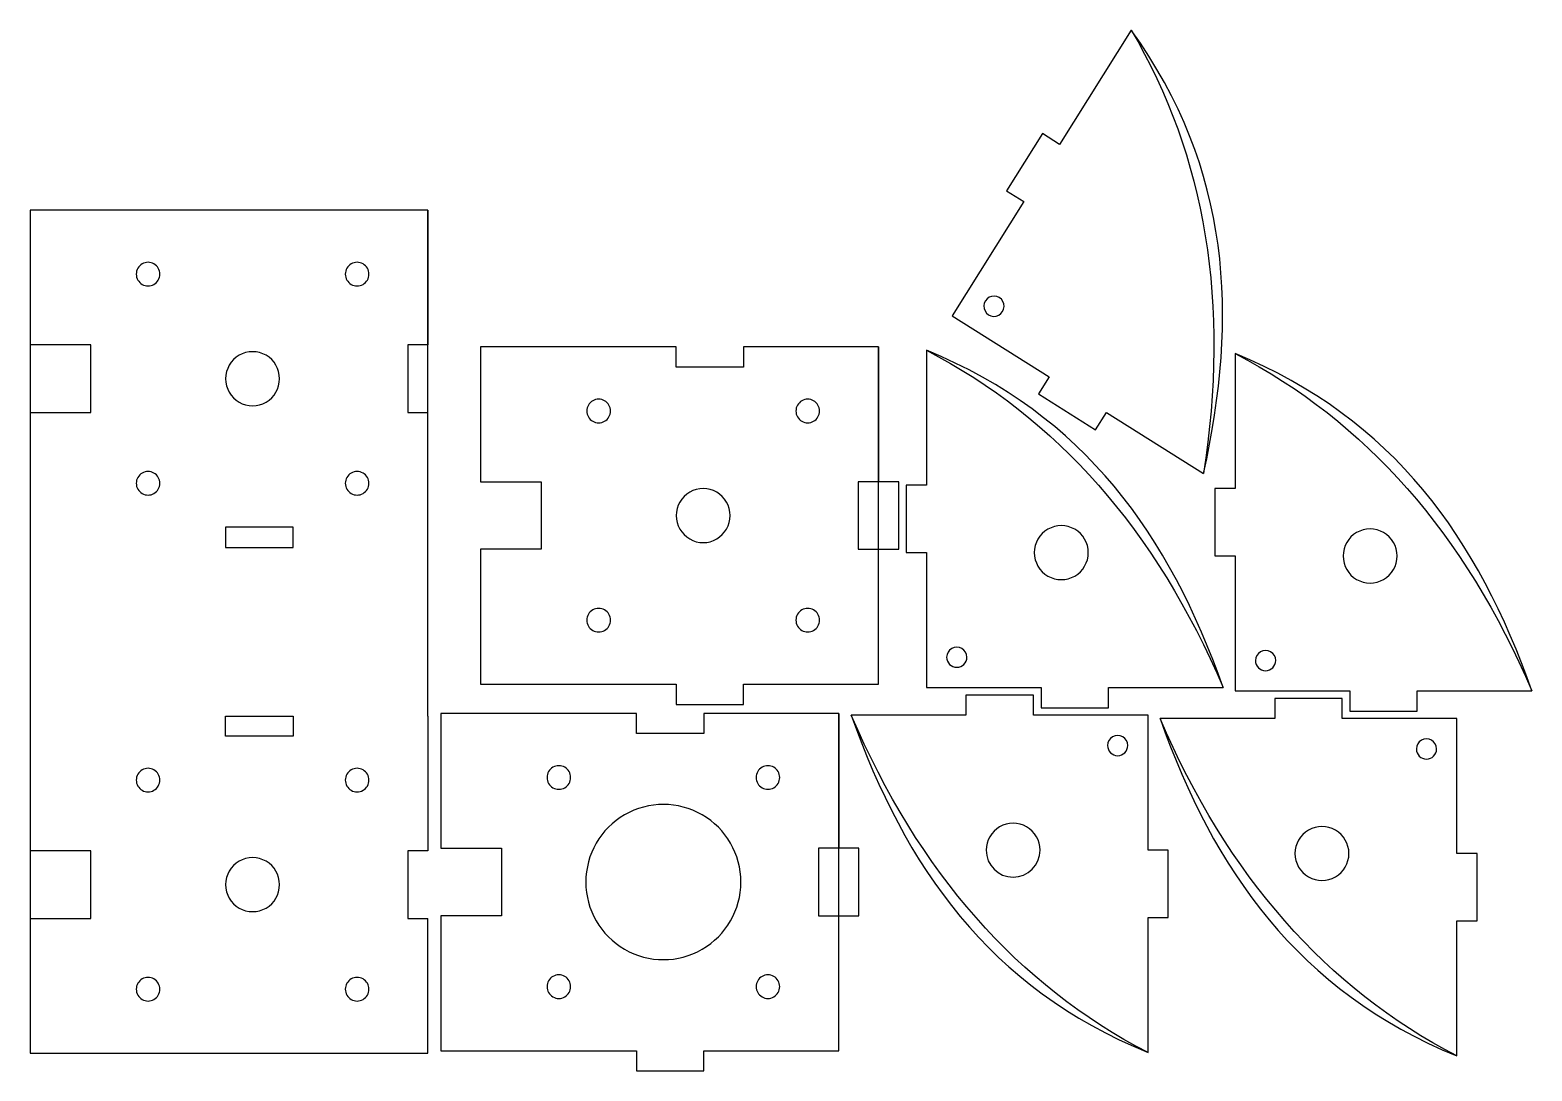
# Model space of a CAD drawing. Extents: x -15 to 208, y 2 to 156.
import ezdxf

# ---------------------------------------------------------------- set-up
doc = ezdxf.new("R2010")
doc.units = 0
doc.layers.add('Layer_1', color=7, linetype='CONTINUOUS')

msp = doc.modelspace()

# ---------------------------------------------------------------- linework, layer by layer
at = {"layer": 'Layer_1', "color": 7}
for p, q in [((148.328273, 156.177007), (137.703086, 139.233124)), ((148.328273, 156.177007), (148.328273, 156.177007)), ((135.161714, 140.826768), (129.848977, 132.354595)), ((137.703086, 139.233124), (135.161714, 140.826768)), ((129.848977, 132.354595), (132.390348, 130.760948)), ((44.039449, 129.495559), (-14.960541, 129.495559)), ((-14.960541, 129.495559), (-14.960541, 79.49556)), ((44.039449, 79.49556), (44.039449, 129.495559)), ((44.039449, 129.495559), (44.039449, 109.49556)), ((132.390348, 130.760948), (121.765159, 113.817065)), ((121.765159, 113.817065), (136.16767, 104.785523)), ((51.854619, 109.204042), (51.854619, 89.204299)), ((80.854606, 109.204042), (51.854619, 109.204042)), ((51.854619, 109.204042), (51.854619, 109.204042)), ((80.854606, 106.20433), (80.854606, 109.204042)), ((110.854498, 109.204042), (90.854203, 109.204042)), ((90.854203, 109.204042), (90.854203, 106.20433)), ((110.854417, 109.204197), (110.854417, 89.204197)), ((110.854498, 59.204407), (110.854498, 109.204042)), ((117.955972, 108.712794), (117.955972, 88.713052)), ((117.955972, 108.712794), (117.955972, 108.712794)), ((163.746033, 108.214063), (163.746033, 88.214317)), ((163.746033, 108.214063), (163.746033, 108.214063)), ((90.854203, 106.20433), (80.854606, 106.20433)), ((136.16767, 104.785523), (134.573724, 102.243674)), ((134.573724, 102.243674), (143.0459, 96.930937)), ((44.039449, 79.49556), (44.039449, 99.49556)), ((143.0459, 96.930937), (144.639846, 99.472785)), ((144.639846, 99.472785), (159.042357, 90.441245)), ((51.854619, 89.204299), (60.854313, 89.204299)), ((60.854313, 89.204299), (60.854313, 79.204152)), ((117.955972, 88.713052), (114.95626, 88.713052)), ((114.95626, 88.713052), (114.95626, 78.712902)), ((163.746033, 88.214317), (160.746321, 88.214317)), ((160.746321, 88.214317), (160.746321, 78.214171)), ((-14.960541, 79.49556), (-14.960541, 54.495559)), ((44.039449, 54.495559), (44.039449, 79.49556)), ((60.854313, 79.204152), (51.854619, 79.204152)), ((51.854619, 79.204152), (51.854619, 59.204407)), ((110.854417, 59.204198), (110.854417, 79.204198)), ((114.95626, 78.712902), (117.955972, 78.712902)), ((117.955972, 78.712902), (117.955972, 58.713168)), ((160.746321, 78.214171), (163.746033, 78.214171)), ((163.746033, 78.214171), (163.746033, 58.214425)), ((51.854619, 59.204407), (80.854606, 59.204407)), ((80.854606, 59.204407), (80.854606, 56.204142)), ((90.854203, 56.204142), (90.854203, 59.204407)), ((90.854203, 59.204407), (110.854498, 59.204407)), ((117.955972, 58.713168), (134.956002, 58.713168)), ((134.956002, 58.713168), (134.956002, 55.712892)), ((144.956149, 55.712892), (144.956149, 58.713168)), ((144.956149, 58.713168), (161.95618, 58.713168)), ((163.746033, 58.214425), (180.746064, 58.214425)), ((180.746064, 58.214425), (180.746064, 55.214149)), ((190.746211, 55.214149), (190.746211, 58.214425)), ((190.746211, 58.214425), (207.746242, 58.214425)), ((80.854606, 56.204142), (90.854203, 56.204142)), ((133.814462, 57.609002), (123.814315, 57.609002)), ((123.814315, 57.609002), (123.814315, 54.608726)), ((133.814462, 54.608726), (133.814462, 57.609002)), ((134.956002, 55.712892), (144.956149, 55.712892)), ((179.604523, 57.110259), (169.604377, 57.110259)), ((169.604377, 57.110259), (169.604377, 54.109983)), ((179.604523, 54.109983), (179.604523, 57.110259)), ((-14.960541, 54.495559), (-14.960541, 4.495558)), ((44.039449, 54.495559), (44.039449, 34.49556)), ((45.951126, 54.882083), (45.951126, 34.88179)), ((74.951113, 54.882083), (45.951126, 54.882083)), ((45.951126, 54.882083), (45.951126, 54.882083)), ((74.951113, 51.881818), (74.951113, 54.882083)), ((104.951005, 54.882083), (84.95126, 54.882083)), ((84.95126, 54.882083), (84.95126, 51.881818)), ((104.951005, 4.88191), (104.951005, 54.882083)), ((104.951081, 54.881843), (104.951081, 34.881844)), ((123.814315, 54.608726), (106.814284, 54.608726)), ((150.814492, 54.608726), (133.814462, 54.608726)), ((150.814492, 34.60902), (150.814492, 54.608726)), ((169.604377, 54.109983), (152.604346, 54.109983)), ((196.604554, 54.109983), (179.604523, 54.109983)), ((180.746064, 55.214149), (190.746211, 55.214149)), ((196.604554, 34.110277), (196.604554, 54.109983)), ((84.95126, 51.881818), (74.951113, 51.881818)), ((44.039449, 34.49556), (41.039455, 34.49556)), ((41.039455, 34.49556), (41.039455, 24.49556)), ((45.951126, 34.88179), (54.950817, 34.88179)), ((54.950817, 34.88179), (54.950817, 24.881641)), ((153.814204, 34.60902), (150.814492, 34.60902)), ((153.814204, 24.608899), (153.814204, 34.60902)), ((199.604266, 34.110277), (196.604554, 34.110277)), ((199.604266, 24.110155), (199.604266, 34.110277)), ((54.950817, 24.881641), (45.951126, 24.881641)), ((45.951126, 24.881641), (45.951126, 4.88191)), ((104.951081, 4.881853), (104.951081, 24.881844)), ((150.814492, 4.609142), (150.814492, 24.608899)), ((150.814492, 24.608899), (153.814204, 24.608899)), ((41.039455, 24.49556), (44.039449, 24.49556)), ((44.039449, 4.495558), (44.039449, 24.49556)), ((196.604554, 4.110399), (196.604554, 24.110155)), ((196.604554, 24.110155), (199.604266, 24.110155)), ((-14.960541, 4.495558), (44.039449, 4.495558)), ((45.951126, 4.88191), (74.951113, 4.88191)), ((74.951113, 4.88191), (74.951113, 1.881633)), ((84.95126, 1.881633), (84.95126, 4.88191)), ((84.95126, 4.88191), (104.951005, 4.88191)), ((150.814492, 4.609142), (150.814492, 4.609142)), ((196.604554, 4.110399), (196.604554, 4.110399)), ((74.951113, 1.881633), (84.95126, 1.881633))]:
    msp.add_line(p, q, dxfattribs=at)
at = {"layer": 'Layer_1', "color": 1}
for p, q in [((4.289459, 119.995558), (4.289459, 119.995558)), ((35.289459, 119.995558), (35.289459, 119.995558)), ((129.239092, 114.441725), (129.239092, 114.441725)), ((-14.960637, 109.495308), (-14.960637, 99.495712)), ((-5.960395, 109.495308), (-14.960637, 109.495308)), ((-14.960637, 109.495308), (-14.960637, 109.495308)), ((-5.960395, 99.495712), (-5.960395, 109.495308)), ((44.039449, 109.49556), (41.039455, 109.49556)), ((41.039455, 109.49556), (41.039455, 99.49556)), ((44.039449, 99.49556), (44.039449, 109.49556)), ((44.039449, 109.49556), (44.039449, 109.49556)), ((22.039459, 104.495558), (22.039459, 104.495558)), ((-14.960637, 99.495712), (-5.960395, 99.495712)), ((41.039455, 99.49556), (44.039449, 99.49556)), ((71.104416, 99.704196), (71.104416, 99.704196)), ((102.104416, 99.704196), (102.104416, 99.704196)), ((113.854416, 89.204197), (107.854417, 89.204197)), ((107.854417, 89.204197), (107.854417, 79.204198)), ((113.854416, 79.204198), (113.854416, 89.204197)), ((4.289459, 88.995558), (4.289459, 88.995558)), ((35.289459, 88.995558), (35.289459, 88.995558)), ((14.039461, 82.49556), (14.039461, 79.49556)), ((24.03946, 82.49556), (14.039461, 82.49556)), ((14.039461, 82.49556), (14.039461, 82.49556)), ((24.03946, 79.49556), (24.03946, 82.49556)), ((88.854415, 84.204196), (88.854415, 84.204196)), ((14.039461, 79.49556), (24.03946, 79.49556)), ((107.854417, 79.204198), (113.854416, 79.204198)), ((141.956062, 78.713027), (141.956062, 78.713027)), ((187.746124, 78.214295), (187.746124, 78.214295)), ((71.104416, 68.704193), (71.104416, 68.704193)), ((102.104416, 68.704193), (102.104416, 68.704193)), ((123.956061, 63.213032), (123.956061, 63.213032)), ((169.746126, 62.714289), (169.746126, 62.714289)), ((14.039461, 54.495559), (24.03946, 54.495559)), ((14.039461, 51.49556), (14.039461, 54.495559)), ((14.039461, 54.495559), (14.039461, 54.495559)), ((24.03946, 54.495559), (24.03946, 51.49556)), ((24.03946, 51.49556), (14.039461, 51.49556)), ((144.814403, 50.108862), (144.814403, 50.108862)), ((190.604465, 49.610119), (190.604465, 49.610119)), ((4.289459, 44.995559), (4.289459, 44.995559)), ((35.289459, 44.995559), (35.289459, 44.995559)), ((65.20108, 45.381843), (65.20108, 45.381843)), ((96.20108, 45.381843), (96.20108, 45.381843)), ((-5.960542, 34.49556), (-14.960541, 34.49556)), ((-14.960541, 34.49556), (-14.960541, 24.49556)), ((-5.960542, 24.49556), (-5.960542, 34.49556)), ((-5.960542, 34.49556), (-5.960542, 34.49556)), ((107.951081, 34.881844), (101.951082, 34.881844)), ((101.951082, 34.881844), (101.951082, 24.881844)), ((107.951081, 24.881844), (107.951081, 34.881844)), ((126.814402, 34.608907), (126.814402, 34.608907)), ((172.604464, 34.110164), (172.604464, 34.110164)), ((22.039459, 29.495559), (22.039459, 29.495559)), ((90.451079, 29.881843), (90.451079, 29.881843)), ((101.951082, 24.881844), (107.951081, 24.881844)), ((-14.960541, 24.49556), (-5.960542, 24.49556)), ((4.289459, 13.995556), (4.289459, 13.995556)), ((35.289459, 13.995556), (35.289459, 13.995556)), ((65.20108, 14.381848), (65.20108, 14.381848)), ((96.20108, 14.381848), (96.20108, 14.381848))]:
    msp.add_line(p, q, dxfattribs=at)
at = {"layer": 'Layer_1', "color": 7}
for points in [[(159.042357, 90.441245), (164.250443, 113.738263), (163.141262, 135.538163), (148.328273, 156.177007)], [(161.95618, 58.713168), (153.991581, 81.217393), (141.470324, 99.097105), (117.955972, 108.712794)], [(207.746242, 58.214425), (199.781643, 80.718659), (187.260388, 98.59837), (163.746033, 108.214063)], [(106.814284, 54.608726), (114.778883, 32.104551), (127.300141, 14.22482), (150.814492, 4.609142)], [(152.604346, 54.109983), (160.568945, 31.605808), (173.090202, 13.726077), (196.604554, 4.110399)]]:
    msp.add_open_spline(points, degree=3, dxfattribs=at)
at = {"layer": 'Layer_1', "color": 1}
for points in [[(148.328473, 156.177156), (159.395108, 137.433958), (162.966344, 115.521969), (159.042179, 90.441189)], [(1.664054, 121.512274), (1.122396, 121.199354), (0.788958, 120.621108), (0.78946, 119.995558)], [(3.414865, 121.512274), (2.873207, 121.825194), (2.205712, 121.825194), (1.664054, 121.512274)], [(4.289459, 119.995558), (4.289961, 120.621108), (3.956523, 121.199354), (3.414865, 121.512274)], [(32.664006, 121.512412), (32.122324, 121.199456), (31.788899, 120.621147), (31.78946, 119.995558)], [(34.414913, 121.512412), (33.873231, 121.825369), (33.205688, 121.825369), (32.664006, 121.512412)], [(35.289459, 119.995558), (35.290021, 120.621147), (34.956596, 121.199456), (34.414913, 121.512412)], [(0.78946, 119.995558), (0.788958, 119.370009), (1.122396, 118.791762), (1.664054, 118.478843)], [(1.664054, 118.478843), (2.205712, 118.165923), (2.873207, 118.165923), (3.414865, 118.478843)], [(3.414865, 118.478843), (3.956523, 118.791762), (4.289961, 119.370009), (4.289459, 119.995558)], [(31.78946, 119.995558), (31.788899, 119.369969), (32.122324, 118.791661), (32.664006, 118.478704)], [(32.664006, 118.478704), (33.205688, 118.165748), (33.873231, 118.165748), (34.414913, 118.478704)], [(34.414913, 118.478704), (34.956596, 118.791661), (35.290021, 119.369969), (35.289459, 119.995558)], [(126.697475, 116.035527), (126.412721, 115.581509), (126.391827, 115.010062), (126.642665, 114.536462)], [(128.023038, 116.737726), (127.487468, 116.757267), (126.98216, 116.489587), (126.697475, 116.035527)], [(129.293902, 115.94079), (129.043064, 116.41439), (128.558607, 116.718184), (128.023038, 116.737726)], [(129.239092, 114.441725), (129.523846, 114.895742), (129.544739, 115.46719), (129.293902, 115.94079)], [(126.642665, 114.536462), (126.893503, 114.062861), (127.377959, 113.759067), (127.913529, 113.739526)], [(127.913529, 113.739526), (128.449098, 113.719984), (128.954406, 113.987665), (129.239092, 114.441725)], [(16.038708, 107.961828), (14.800722, 107.246719), (14.03853, 105.92524), (14.039461, 104.495558)], [(20.040211, 107.961828), (18.802225, 108.676938), (17.276694, 108.676938), (16.038708, 107.961828)], [(22.039459, 104.495558), (22.040389, 105.92524), (21.278197, 107.246719), (20.040211, 107.961828)], [(117.956062, 108.713026), (137.289396, 98.713025), (151.956063, 82.046359), (161.956061, 58.713027)], [(163.746124, 108.214294), (183.079458, 98.214291), (197.746124, 81.547621), (207.746123, 58.214284)], [(14.039461, 104.495558), (14.03853, 103.065876), (14.800722, 101.744398), (16.038708, 101.029288)], [(20.040211, 101.029288), (21.278197, 101.744398), (22.040389, 103.065876), (22.039459, 104.495558)], [(16.038708, 101.029288), (17.276694, 100.314178), (18.802225, 100.314178), (20.040211, 101.029288)], [(68.479011, 101.220912), (67.937353, 100.907992), (67.603915, 100.329745), (67.604417, 99.704196)], [(70.229822, 101.220912), (69.688164, 101.533832), (69.020669, 101.533832), (68.479011, 101.220912)], [(71.104416, 99.704196), (71.104918, 100.329745), (70.77148, 100.907992), (70.229822, 101.220912)], [(99.478963, 101.22105), (98.93728, 100.908093), (98.603855, 100.329785), (98.604417, 99.704196)], [(101.22987, 101.22105), (100.688188, 101.534007), (100.020645, 101.534007), (99.478963, 101.22105)], [(102.104416, 99.704196), (102.104978, 100.329785), (101.771552, 100.908093), (101.22987, 101.22105)], [(67.604417, 99.704196), (67.603915, 99.078647), (67.937353, 98.5004), (68.479011, 98.187481)], [(68.479011, 98.187481), (69.020669, 97.874561), (69.688164, 97.874561), (70.229822, 98.187481)], [(70.229822, 98.187481), (70.77148, 98.5004), (71.104918, 99.078647), (71.104416, 99.704196)], [(98.604417, 99.704196), (98.603855, 99.078607), (98.93728, 98.500299), (99.478963, 98.187342)], [(99.478963, 98.187342), (100.020645, 97.874385), (100.688188, 97.874385), (101.22987, 98.187342)], [(101.22987, 98.187342), (101.771552, 98.500299), (102.104978, 99.078607), (102.104416, 99.704196)], [(1.664054, 90.512274), (1.122396, 90.199354), (0.788958, 89.621108), (0.78946, 88.995558)], [(3.414865, 90.512274), (2.873207, 90.825194), (2.205712, 90.825194), (1.664054, 90.512274)], [(4.289459, 88.995558), (4.289961, 89.621108), (3.956523, 90.199354), (3.414865, 90.512274)], [(32.664006, 90.512412), (32.122324, 90.199455), (31.788899, 89.621147), (31.78946, 88.995558)], [(34.414913, 90.512412), (33.873231, 90.825369), (33.205688, 90.825369), (32.664006, 90.512412)], [(35.289459, 88.995558), (35.290021, 89.621147), (34.956596, 90.199455), (34.414913, 90.512412)], [(0.78946, 88.995558), (0.788958, 88.370009), (1.122396, 87.791762), (1.664054, 87.478843)], [(1.664054, 87.478843), (2.205712, 87.165923), (2.873207, 87.165923), (3.414865, 87.478843)], [(3.414865, 87.478843), (3.956523, 87.791762), (4.289961, 88.370009), (4.289459, 88.995558)], [(31.78946, 88.995558), (31.788899, 88.369969), (32.122324, 87.791661), (32.664006, 87.478704)], [(32.664006, 87.478704), (33.205688, 87.165748), (33.873231, 87.165748), (34.414913, 87.478704)], [(34.414913, 87.478704), (34.956596, 87.791661), (35.290021, 88.369969), (35.289459, 88.995558)], [(82.853665, 87.670466), (81.615679, 86.955357), (80.853487, 85.633878), (80.854417, 84.204196)], [(86.855168, 87.670466), (85.617182, 88.385576), (84.091651, 88.385576), (82.853665, 87.670466)], [(88.854415, 84.204196), (88.855346, 85.633878), (88.093154, 86.955357), (86.855168, 87.670466)], [(80.854417, 84.204196), (80.853487, 82.774514), (81.615679, 81.453035), (82.853665, 80.737926)], [(86.855168, 80.737926), (88.093154, 81.453035), (88.855346, 82.774514), (88.854415, 84.204196)], [(139.956061, 82.177128), (138.718457, 82.89166), (137.193666, 82.89166), (135.956061, 82.177128)], [(82.853665, 80.737926), (84.091651, 80.022816), (85.617182, 80.022816), (86.855168, 80.737926)], [(135.956061, 82.177128), (134.718457, 81.462597), (133.956061, 80.142089), (133.956061, 78.713027)], [(141.956062, 78.713027), (141.956062, 80.142089), (141.193666, 81.462597), (139.956061, 82.177128)], [(181.745257, 81.680901), (180.507212, 80.965702), (179.745051, 79.644073), (179.746125, 78.214295)], [(185.746992, 81.680901), (184.508947, 82.3961), (182.983302, 82.3961), (181.745257, 81.680901)], [(187.746124, 78.214295), (187.747198, 79.644073), (186.985037, 80.965702), (185.746992, 81.680901)], [(133.956061, 78.713027), (133.956061, 77.283964), (134.718457, 75.963456), (135.956061, 75.248925)], [(139.956062, 75.248925), (141.193666, 75.963456), (141.956062, 77.283964), (141.956062, 78.713027)], [(179.746125, 78.214295), (179.745051, 76.784517), (180.507212, 75.462888), (181.745257, 74.747689)], [(185.746992, 74.747689), (186.985037, 75.462888), (187.747198, 76.784517), (187.746124, 78.214295)], [(135.956061, 75.248925), (137.193666, 74.534394), (138.718457, 74.534394), (139.956062, 75.248925)], [(181.745257, 74.747689), (182.983302, 74.03249), (184.508947, 74.03249), (185.746992, 74.747689)], [(68.479011, 70.220909), (67.937353, 69.907989), (67.603915, 69.329743), (67.604417, 68.704193)], [(70.229822, 70.220909), (69.688164, 70.533829), (69.020669, 70.533829), (68.479011, 70.220909)], [(71.104416, 68.704193), (71.104918, 69.329743), (70.77148, 69.907989), (70.229822, 70.220909)], [(99.478963, 70.221047), (98.93728, 69.90809), (98.603855, 69.329782), (98.604417, 68.704193)], [(101.22987, 70.221047), (100.688188, 70.534004), (100.020645, 70.534004), (99.478963, 70.221047)], [(102.104416, 68.704193), (102.104978, 69.329782), (101.771552, 69.90809), (101.22987, 70.221047)], [(67.604417, 68.704193), (67.603915, 68.078644), (67.937353, 67.500397), (68.479011, 67.187478)], [(68.479011, 67.187478), (69.020669, 66.874558), (69.688164, 66.874558), (70.229822, 67.187478)], [(70.229822, 67.187478), (70.77148, 67.500397), (71.104918, 68.078644), (71.104416, 68.704193)], [(98.604417, 68.704193), (98.603855, 68.078604), (98.93728, 67.500296), (99.478963, 67.187339)], [(99.478963, 67.187339), (100.020645, 66.874383), (100.688188, 66.874383), (101.22987, 67.187339)], [(101.22987, 67.187339), (101.771552, 67.500296), (102.104978, 68.078604), (102.104416, 68.704193)], [(123.206327, 64.512837), (122.74209, 64.780991), (122.170032, 64.780991), (121.705796, 64.512837)], [(121.705796, 64.512837), (121.241559, 64.244683), (120.955733, 63.74915), (120.956062, 63.213032)], [(120.956062, 63.213032), (120.956569, 62.384964), (121.627993, 61.713952), (122.456061, 61.713952)], [(122.456061, 61.713952), (123.284129, 61.713952), (123.955553, 62.384964), (123.956061, 63.213032)], [(123.956061, 63.213032), (123.95639, 63.74915), (123.670564, 64.244683), (123.206327, 64.512837)], [(167.496124, 64.013328), (167.032022, 63.745379), (166.746123, 63.250188), (166.746123, 62.714289)], [(166.746123, 62.714289), (166.746123, 61.885861), (167.417697, 61.214288), (168.246124, 61.214288)], [(168.996125, 64.013328), (168.532023, 64.281278), (167.960226, 64.281278), (167.496124, 64.013328)], [(168.246124, 61.214288), (169.074552, 61.214288), (169.746126, 61.885861), (169.746126, 62.714289)], [(169.746126, 62.714289), (169.746126, 63.250188), (169.460227, 63.745379), (168.996125, 64.013328)], [(150.814402, 4.608888), (131.481068, 14.608883), (116.814402, 31.275543), (106.814403, 54.608867)], [(196.604464, 4.110145), (177.27113, 14.11014), (162.604463, 30.776799), (152.604464, 54.110124)], [(145.564027, 51.408984), (145.099734, 51.140746), (144.813938, 50.64507), (144.814403, 50.108862)], [(147.064779, 51.408984), (146.600486, 51.677223), (146.02832, 51.677223), (145.564027, 51.408984)], [(147.814403, 50.108862), (147.814868, 50.64507), (147.529071, 51.140746), (147.064779, 51.408984)], [(144.814403, 50.108862), (144.815121, 49.280943), (145.486484, 48.610163), (146.314403, 48.610163)], [(146.314403, 48.610163), (147.142322, 48.610163), (147.813684, 49.280943), (147.814403, 50.108862)], [(191.354089, 50.910241), (190.889796, 50.642003), (190.603999, 50.146327), (190.604465, 49.610119)], [(190.604465, 49.610119), (190.605183, 48.7822), (191.276545, 48.111419), (192.104464, 48.111419)], [(192.85484, 50.910241), (192.390548, 51.17848), (191.818381, 51.17848), (191.354089, 50.910241)], [(192.104464, 48.111419), (192.932384, 48.111419), (193.603746, 48.7822), (193.604464, 49.610119)], [(193.604464, 49.610119), (193.604929, 50.146327), (193.319133, 50.642003), (192.85484, 50.910241)], [(3.414865, 46.512274), (2.873207, 46.825194), (2.205712, 46.825194), (1.664054, 46.512274)], [(34.414913, 46.512413), (33.873231, 46.825369), (33.205688, 46.825369), (32.664006, 46.512413)], [(62.575675, 46.898558), (62.034017, 46.585638), (61.700579, 46.007392), (61.701082, 45.381843)], [(64.326487, 46.898558), (63.784829, 47.211478), (63.117333, 47.211478), (62.575675, 46.898558)], [(65.20108, 45.381843), (65.201583, 46.007392), (64.868145, 46.585638), (64.326487, 46.898558)], [(93.575627, 46.898697), (93.033945, 46.58574), (92.70052, 46.007432), (92.701082, 45.381843)], [(95.326535, 46.898697), (94.784852, 47.211653), (94.11731, 47.211653), (93.575627, 46.898697)], [(96.20108, 45.381843), (96.201642, 46.007432), (95.868217, 46.58574), (95.326535, 46.898697)], [(1.664054, 46.512274), (1.122396, 46.199355), (0.788958, 45.621108), (0.78946, 44.995559)], [(0.78946, 44.995559), (0.788958, 44.370009), (1.122396, 43.791763), (1.664054, 43.478843)], [(4.289459, 44.995559), (4.289961, 45.621108), (3.956523, 46.199355), (3.414865, 46.512274)], [(3.414865, 43.478843), (3.956523, 43.791763), (4.289961, 44.370009), (4.289459, 44.995559)], [(32.664006, 46.512413), (32.122324, 46.199456), (31.788899, 45.621148), (31.78946, 44.995559)], [(31.78946, 44.995559), (31.788899, 44.36997), (32.122324, 43.791661), (32.664006, 43.478705)], [(35.289459, 44.995559), (35.290021, 45.621148), (34.956596, 46.199456), (34.414913, 46.512413)], [(34.414913, 43.478705), (34.956596, 43.791661), (35.290021, 44.36997), (35.289459, 44.995559)], [(61.701082, 45.381843), (61.700579, 44.756293), (62.034017, 44.178047), (62.575675, 43.865127)], [(64.326487, 43.865127), (64.868145, 44.178047), (65.201583, 44.756293), (65.20108, 45.381843)], [(92.701082, 45.381843), (92.70052, 44.756254), (93.033945, 44.177945), (93.575627, 43.864989)], [(95.326535, 43.864989), (95.868217, 44.177945), (96.201642, 44.756254), (96.20108, 45.381843)], [(1.664054, 43.478843), (2.205712, 43.165923), (2.873207, 43.165923), (3.414865, 43.478843)], [(32.664006, 43.478705), (33.205688, 43.165748), (33.873231, 43.165748), (34.414913, 43.478705)], [(62.575675, 43.865127), (63.117333, 43.552207), (63.784829, 43.552207), (64.326487, 43.865127)], [(93.575627, 43.864989), (94.11731, 43.552032), (94.784852, 43.552032), (95.326535, 43.864989)], [(84.70212, 39.844137), (81.143479, 41.899215), (76.758681, 41.899215), (73.200039, 39.844137)], [(73.200039, 39.844137), (69.641398, 37.789059), (67.449793, 33.991255), (67.45108, 29.881843)], [(90.451079, 29.881843), (90.452367, 33.991255), (88.260761, 37.789059), (84.70212, 39.844137)], [(128.814402, 38.073009), (127.576798, 37.358478), (126.814402, 36.037969), (126.814402, 34.608907)], [(132.814403, 38.073009), (131.576798, 38.78754), (130.052007, 38.78754), (128.814402, 38.073009)], [(134.814403, 34.608907), (134.814403, 36.037969), (134.052007, 37.358478), (132.814403, 38.073009)], [(178.604465, 37.574266), (177.36686, 38.288797), (175.842069, 38.288797), (174.604464, 37.574266)], [(174.604464, 37.574266), (173.36686, 36.859735), (172.604464, 35.539226), (172.604464, 34.110164)], [(180.604465, 34.110164), (180.604465, 35.539226), (179.842069, 36.859735), (178.604465, 37.574266)], [(20.040211, 32.961829), (18.802225, 33.676939), (17.276694, 33.676939), (16.038708, 32.961829)], [(126.814402, 34.608907), (126.814402, 32.399768), (128.605264, 30.608907), (130.814403, 30.608907)], [(130.814403, 30.608907), (133.023542, 30.608907), (134.814403, 32.399768), (134.814403, 34.608907)], [(172.604464, 34.110164), (172.604464, 32.681101), (173.36686, 31.360593), (174.604464, 30.646062)], [(178.604465, 30.646062), (179.842069, 31.360593), (180.604465, 32.681101), (180.604465, 34.110164)], [(16.038708, 32.961829), (14.800722, 32.246719), (14.03853, 30.925241), (14.039461, 29.495559)], [(22.039459, 29.495559), (22.040389, 30.925241), (21.278197, 32.246719), (20.040211, 32.961829)], [(14.039461, 29.495559), (14.03853, 28.065877), (14.800722, 26.744398), (16.038708, 26.029288)], [(20.040211, 26.029288), (21.278197, 26.744398), (22.040389, 28.065877), (22.039459, 29.495559)], [(67.45108, 29.881843), (67.449793, 25.77243), (69.641398, 21.974626), (73.200039, 19.919548)], [(84.70212, 19.919548), (88.260761, 21.974626), (90.452367, 25.77243), (90.451079, 29.881843)], [(174.604464, 30.646062), (175.842069, 29.93153), (177.36686, 29.93153), (178.604465, 30.646062)], [(16.038708, 26.029288), (17.276694, 25.314179), (18.802225, 25.314179), (20.040211, 26.029288)], [(73.200039, 19.919548), (76.758681, 17.86447), (81.143479, 17.86447), (84.70212, 19.919548)], [(3.414865, 15.512271), (2.873207, 15.825191), (2.205712, 15.825191), (1.664054, 15.512271)], [(34.414913, 15.51241), (33.873231, 15.825366), (33.205688, 15.825366), (32.664006, 15.51241)], [(62.575675, 15.898564), (62.034017, 15.585644), (61.700579, 15.007398), (61.701082, 14.381848)], [(64.326487, 15.898564), (63.784829, 16.211484), (63.117333, 16.211484), (62.575675, 15.898564)], [(65.20108, 14.381848), (65.201583, 15.007398), (64.868145, 15.585644), (64.326487, 15.898564)], [(93.575627, 15.898702), (93.033945, 15.585745), (92.70052, 15.007437), (92.701082, 14.381848)], [(95.326535, 15.898702), (94.784852, 16.211659), (94.11731, 16.211659), (93.575627, 15.898702)], [(96.20108, 14.381848), (96.201642, 15.007437), (95.868217, 15.585745), (95.326535, 15.898702)], [(1.664054, 15.512271), (1.122396, 15.199352), (0.788958, 14.621105), (0.78946, 13.995556)], [(0.78946, 13.995556), (0.788958, 13.370006), (1.122396, 12.79176), (1.664054, 12.47884)], [(4.289459, 13.995556), (4.289961, 14.621105), (3.956523, 15.199352), (3.414865, 15.512271)], [(3.414865, 12.47884), (3.956523, 12.79176), (4.289961, 13.370006), (4.289459, 13.995556)], [(32.664006, 15.51241), (32.122324, 15.199453), (31.788899, 14.621145), (31.78946, 13.995556)], [(31.78946, 13.995556), (31.788899, 13.369967), (32.122324, 12.791659), (32.664006, 12.478702)], [(35.289459, 13.995556), (35.290021, 14.621145), (34.956596, 15.199453), (34.414913, 15.51241)], [(34.414913, 12.478702), (34.956596, 12.791659), (35.290021, 13.369967), (35.289459, 13.995556)], [(61.701082, 14.381848), (61.700579, 13.756299), (62.034017, 13.178052), (62.575675, 12.865133)], [(64.326487, 12.865133), (64.868145, 13.178052), (65.201583, 13.756299), (65.20108, 14.381848)], [(92.701082, 14.381848), (92.70052, 13.756259), (93.033945, 13.177951), (93.575627, 12.864994)], [(95.326535, 12.864994), (95.868217, 13.177951), (96.201642, 13.756259), (96.20108, 14.381848)], [(1.664054, 12.47884), (2.205712, 12.16592), (2.873207, 12.16592), (3.414865, 12.47884)], [(32.664006, 12.478702), (33.205688, 12.165745), (33.873231, 12.165745), (34.414913, 12.478702)], [(62.575675, 12.865133), (63.117333, 12.552213), (63.784829, 12.552213), (64.326487, 12.865133)], [(93.575627, 12.864994), (94.11731, 12.552038), (94.784852, 12.552038), (95.326535, 12.864994)]]:
    msp.add_open_spline(points, degree=3, dxfattribs=at)

doc.saveas('drawing.dxf')
